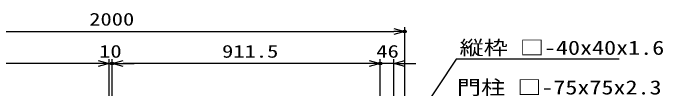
# Model space of a CAD drawing. Units: millimetres, scale not verified. Extents: x -6312 to 6312, y -4455 to 4455.
# Drawn here: x 1199 to 3409, y 1471 to 1729 of the extents above; entities that cross this region are included whole.
import ezdxf
from ezdxf.enums import TextEntityAlignment as Align

# ---------------------------------------------------------------- set-up
doc = ezdxf.new("R2010")
doc.units = ezdxf.units.MM
doc.header["$LTSCALE"] = 20
doc.header["$PDMODE"] = 32
doc.header["$PDSIZE"] = 10
doc.layers.add('0-2_0', color=7, linetype='Continuous', lineweight=25)
doc.layers.add('0-D_LAYER12', color=3, linetype='Continuous', lineweight=25)
doc.layers.add('0-3_DEFPOINTS', color=7, linetype='Continuous')
doc.styles.add('ＭＳ ゴシック', font='')
doc.styles.get('ＭＳ ゴシック').set_extended_font_data('MS Gothic')

# ---------------------------------------------------------------- blocks, each defined once
blk = doc.blocks.new('_Open30')
at = {"layer": '0-2_0', "color": 2}
blk.add_line((0, 0), (-20, 0), dxfattribs=at)
blk.add_lwpolyline([(-20, 5.36), (0, 0), (-20, -5.36)], dxfattribs=at)

msp = doc.modelspace()

# ---------------------------------------------------------------- linework, layer by layer
at = {"layer": '0-2_0', "color": 1}
for p, q in [((2531.15, 1228.66), (2531.15, 1681.35)), ((1526.16, 1197.15), (1526.16, 1572.54)), ((1526.16, 1197.15), (1526.16, 1572.54)), ((1536.15, 1197.15), (1536.15, 1572.54)), ((1536.15, 1197.15), (1536.15, 1572.54)), ((2447.65, 1197.15), (2447.65, 1572.54)), ((2447.65, 1197.15), (2447.65, 1572.54)), ((2493.65, 1212.16), (2493.65, 1572.54))]:
    msp.add_line(p, q, dxfattribs=at)
at = {"layer": '0-2_0', "color": 2}
for p, q in [((568.65, 1666.35), (2493.65, 1666.35)), ((1488.66, 1557.54), (652.16, 1557.54)), ((1488.66, 1557.54), (1451.16, 1557.54)), ((1526.16, 1557.54), (1536.15, 1557.54)), ((2410.15, 1557.54), (1573.65, 1557.54)), ((1573.65, 1557.54), (1611.15, 1557.54)), ((2410.15, 1557.54), (2372.65, 1557.54)), ((2493.65, 1557.54), (2447.65, 1557.54)), ((2531.15, 1557.54), (2568.65, 1557.54))]:
    msp.add_line(p, q, dxfattribs=at)
at = {"layer": '0-3_DEFPOINTS'}
for p in [(2531.15, 1666.35), (1536.15, 1557.54), (2447.65, 1557.54)]:
    msp.add_point(p, dxfattribs=at)
at = {"layer": '0-D_LAYER12', "color": 7}
msp.add_lwpolyline([(3259.67, 1571.8), (2705.33, 1571.8), (2449.77, 1186.36)], dxfattribs=at)

# ---------------------------------------------------------------- block references
at = {"layer": '0-2_0', "xscale": 1.875, "yscale": 1.875}
for p in [(2531.15, 1666.35), (1526.16, 1557.54), (1526.16, 1557.54), (2447.65, 1557.54), (2447.65, 1557.54)]:
    msp.add_blockref('_Open30', p, dxfattribs=at)
at = {"layer": '0-2_0', "xscale": 1.875, "yscale": 1.875, "rotation": 180}
for p in [(1536.15, 1557.54), (1536.15, 1557.54), (2493.65, 1557.54)]:
    msp.add_blockref('_Open30', p, dxfattribs=at)

# ---------------------------------------------------------------- texts
at = {"layer": '0-2_0', "color": 3, "style": 'ＭＳ ゴシック', "width": 1.3}
for s, p in [('2000', (1458.3, 1673.03)), ('10', (1491.99, 1564.21)), ('911.5', (1909.93, 1564.21)), ('46', (2434.22, 1564.21))]:
    msp.add_text(s, height=43.26, dxfattribs=at).set_placement(p, align=Align.BOTTOM_LEFT)
at = {"layer": '0-D_LAYER12', "style": 'ＭＳ ゴシック', "width": 1.25}
for s, p in [('縦枠 □-40x40x1.6', (2717.33, 1572.55)), ('門柱 □-75x75x2.3', (2708.41, 1437.93))]:
    msp.add_text(s, height=48.09, dxfattribs=at).set_placement(p, align=Align.BOTTOM_LEFT)

doc.saveas('drawing.dxf')
